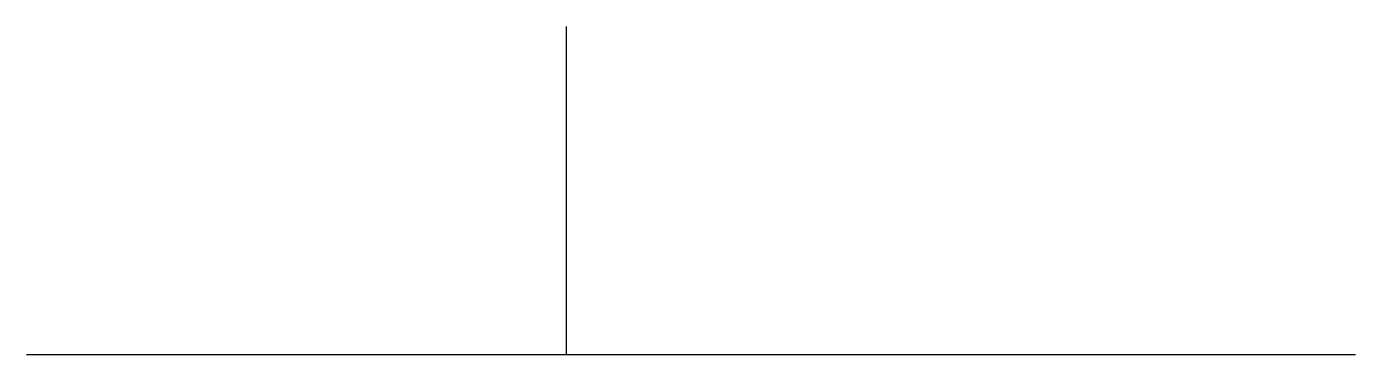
# Model space of a CAD drawing. Header units: metres. Extents: x 22824 to 25707, y -112018 to -111306.
import ezdxf

# ---------------------------------------------------------------- set-up
doc = ezdxf.new("R2010")
doc.units = ezdxf.units.M
doc.layers.add('G', color=3, linetype='Continuous')

msp = doc.modelspace()

# ---------------------------------------------------------------- linework, layer by layer
at = {"layer": 'G'}
for p, q in [((23995.54, -112018.02), (23995.54, -111306.38)), ((22824.38, -112018.02), (25706.83, -112018.02))]:
    msp.add_line(p, q, dxfattribs=at)

doc.saveas('drawing.dxf')
